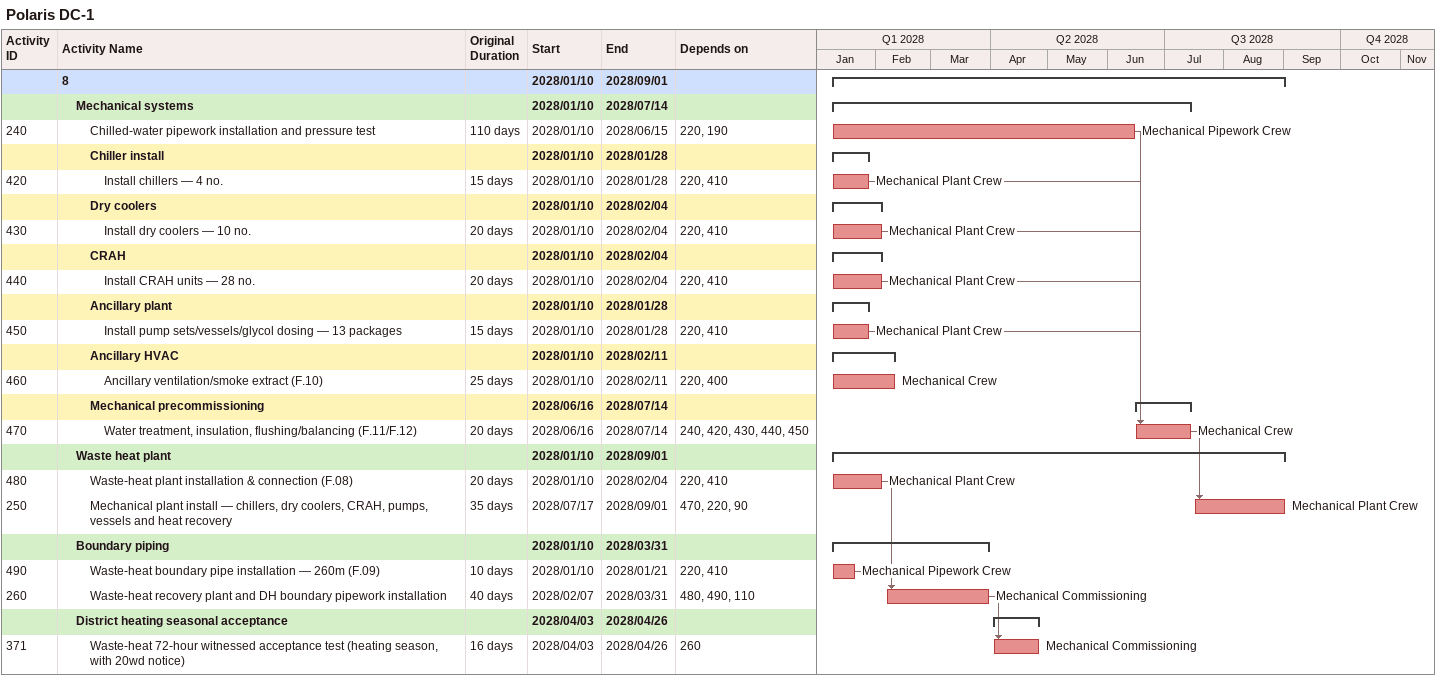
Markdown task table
Polaris DC-1

| ID | Level | Task | Original duration | Start | Finish | Predecessors | Resources |
|---|---|---|---|---|---|---|---|
|  | 1 | **8** |  | 2028-01-10 | 2028-09-01 |  |  |
|  | 2 | **Mechanical systems** |  | 2028-01-10 | 2028-07-14 |  |  |
| 240 | 3 | Chilled-water pipework installation and pressure test | 110d | 2028-01-10 | 2028-06-15 | 220, 190 | Mechanical Pipework Crew |
|  | 3 | **Chiller install** |  | 2028-01-10 | 2028-01-28 |  |  |
| 420 | 4 | Install chillers — 4 no. | 15d | 2028-01-10 | 2028-01-28 | 220, 410 | Mechanical Plant Crew |
|  | 3 | **Dry coolers** |  | 2028-01-10 | 2028-02-04 |  |  |
| 430 | 4 | Install dry coolers — 10 no. | 20d | 2028-01-10 | 2028-02-04 | 220, 410 | Mechanical Plant Crew |
|  | 3 | **CRAH** |  | 2028-01-10 | 2028-02-04 |  |  |
| 440 | 4 | Install CRAH units — 28 no. | 20d | 2028-01-10 | 2028-02-04 | 220, 410 | Mechanical Plant Crew |
|  | 3 | **Ancillary plant** |  | 2028-01-10 | 2028-01-28 |  |  |
| 450 | 4 | Install pump sets/vessels/glycol dosing — 13 packages | 15d | 2028-01-10 | 2028-01-28 | 220, 410 | Mechanical Plant Crew |
|  | 3 | **Ancillary HVAC** |  | 2028-01-10 | 2028-02-11 |  |  |
| 460 | 4 | Ancillary ventilation/smoke extract (F.10) | 25d | 2028-01-10 | 2028-02-11 | 220, 400 | Mechanical Crew |
|  | 3 | **Mechanical precommissioning** |  | 2028-06-16 | 2028-07-14 |  |  |
| 470 | 4 | Water treatment, insulation, flushing/balancing (F.11/F.12) | 20d | 2028-06-16 | 2028-07-14 | 240, 420, 430, 440, 450 | Mechanical Crew |
|  | 2 | **Waste heat plant** |  | 2028-01-10 | 2028-09-01 |  |  |
| 480 | 3 | Waste-heat plant installation & connection (F.08) | 20d | 2028-01-10 | 2028-02-04 | 220, 410 | Mechanical Plant Crew |
| 250 | 3 | Mechanical plant install — chillers, dry coolers, CRAH, pumps, vessels and heat recovery | 35d | 2028-07-17 | 2028-09-01 | 470, 220, 90 | Mechanical Plant Crew |
|  | 2 | **Boundary piping** |  | 2028-01-10 | 2028-03-31 |  |  |
| 490 | 3 | Waste-heat boundary pipe installation — 260m (F.09) | 10d | 2028-01-10 | 2028-01-21 | 220, 410 | Mechanical Pipework Crew |
| 260 | 3 | Waste-heat recovery plant and DH boundary pipework installation | 40d | 2028-02-07 | 2028-03-31 | 480, 490, 110 | Mechanical Commissioning |
|  | 2 | **District heating seasonal acceptance** |  | 2028-04-03 | 2028-04-26 |  |  |
| 371 | 3 | Waste-heat 72-hour witnessed acceptance test (heating season, with 20wd notice) | 16d | 2028-04-03 | 2028-04-26 | 260 | Mechanical Commissioning |
